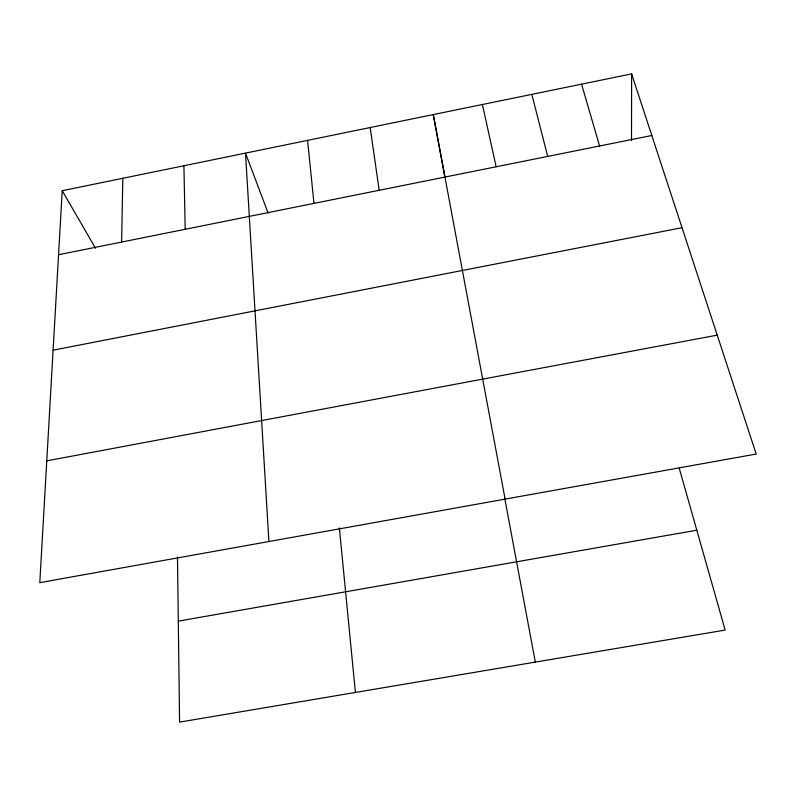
<?xml version="1.0" encoding="UTF-8"?>
<svg xmlns="http://www.w3.org/2000/svg" width="796" height="796" viewBox="0 0 796 796"><rect width="100%" height="100%" fill="white"/><g stroke="black" fill="none" stroke-linecap="round" stroke-linejoin="round"><path stroke-width="1.19" d="M631.507 140.594L631.626 73.889L62.227 190.722L39.8 582.652L756.2 454.048L631.626 73.889M121.619 242.054L122.823 178.284M58.566 254.73L651.815 135.489M53.103 350.18L682.033 227.696M46.765 460.854L717.236 335.146M178.294 621.129L696.808 530.206M62.227 190.722L95.55 248.302M268.113 213.049L245.496 153.121L268.919 541.519M581.568 84.157L599.577 145.986M679.217 468.197L725.146 630.074L179.588 722.111L177.478 557.031M531.818 94.366L547.698 156.414M482.396 104.505L496.147 166.772M505.112 499.122L433.273 114.584L444.974 177.498M504.734 498.266L535.32 662.103M370.17 127.539L379.185 190.284M307.584 140.375L313.972 203.398M339.365 527.957L355.404 692.45M183.916 165.757L185.199 229.278"/></g></svg>
